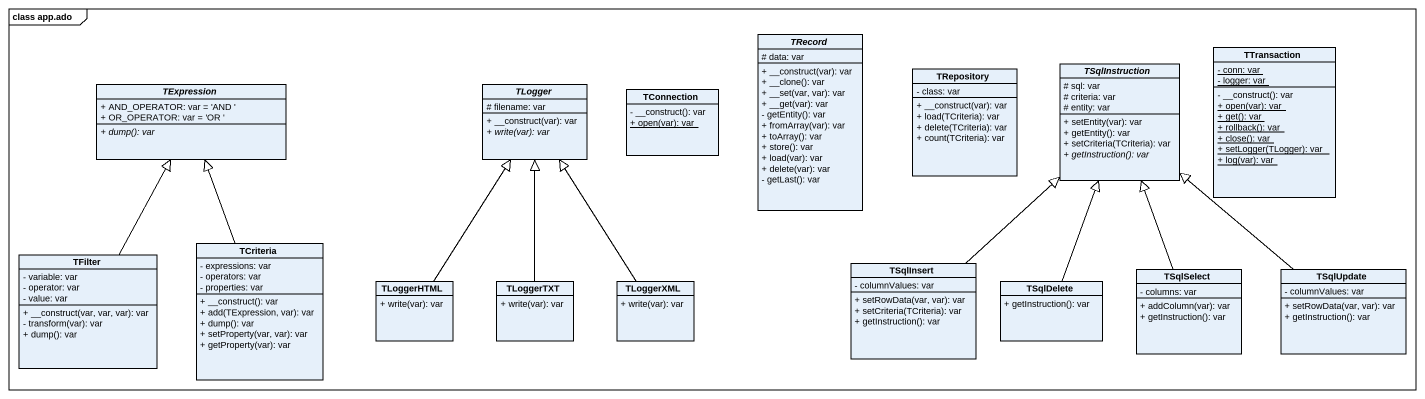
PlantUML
@startuml
mainframe class app.ado
hide circle
hide empty members
skinparam classAttributeIconSize 0
abstract class TRecord {
  # data: var
  + __construct(var): var
  + __clone(): var
  + __set(var, var): var
  + __get(var): var
  - getEntity(): var
  + fromArray(var): var
  + toArray(): var
  + store(): var
  + load(var): var
  + delete(var): var
  - getLast(): var
}
class TTransaction {
  {static} - conn: var
  {static} - logger: var
  - __construct(): var
  {static} + open(var): var
  {static} + get(): var
  {static} + rollback(): var
  {static} + close(): var
  {static} + setLogger(TLogger): var
  {static} + log(var): var
}
abstract class TExpression {
  + AND_OPERATOR: var = 'AND '
  + OR_OPERATOR: var = 'OR '
  {abstract} + dump(): var
}
abstract class TLogger {
  # filename: var
  + __construct(var): var
  {abstract} + write(var): var
}
class TConnection {
  - __construct(): var
  {static} + open(var): var
}
class TRepository {
  - class: var
  + __construct(var): var
  + load(TCriteria): var
  + delete(TCriteria): var
  + count(TCriteria): var
}
abstract class TSqlInstruction {
  # sql: var
  # criteria: var
  # entity: var
  + setEntity(var): var
  + getEntity(): var
  + setCriteria(TCriteria): var
  {abstract} + getInstruction(): var
}
class TCriteria {
  - expressions: var
  - operators: var
  - properties: var
  + __construct(): var
  + add(TExpression, var): var
  + dump(): var
  + setProperty(var, var): var
  + getProperty(var): var
}
class TFilter {
  - variable: var
  - operator: var
  - value: var
  + __construct(var, var, var): var
  - transform(var): var
  + dump(): var
}
class TLoggerHTML {
  + write(var): var
}
class TLoggerTXT {
  + write(var): var
}
class TLoggerXML {
  + write(var): var
}
class TSqlInsert {
  - columnValues: var
  + setRowData(var, var): var
  + setCriteria(TCriteria): var
  + getInstruction(): var
}
class TSqlDelete {
  + getInstruction(): var
}
class TSqlSelect {
  - columns: var
  + addColumn(var): var
  + getInstruction(): var
}
class TSqlUpdate {
  - columnValues: var
  + setRowData(var, var): var
  + getInstruction(): var
}
TCriteria -up-|> TExpression
TFilter -up-|> TExpression
TLoggerHTML -up-|> TLogger
TLoggerTXT -up-|> TLogger
TLoggerXML -up-|> TLogger
TSqlInsert -up-|> TSqlInstruction
TSqlDelete -up-|> TSqlInstruction
TSqlSelect -up-|> TSqlInstruction
TSqlUpdate -up-|> TSqlInstruction
@enduml
